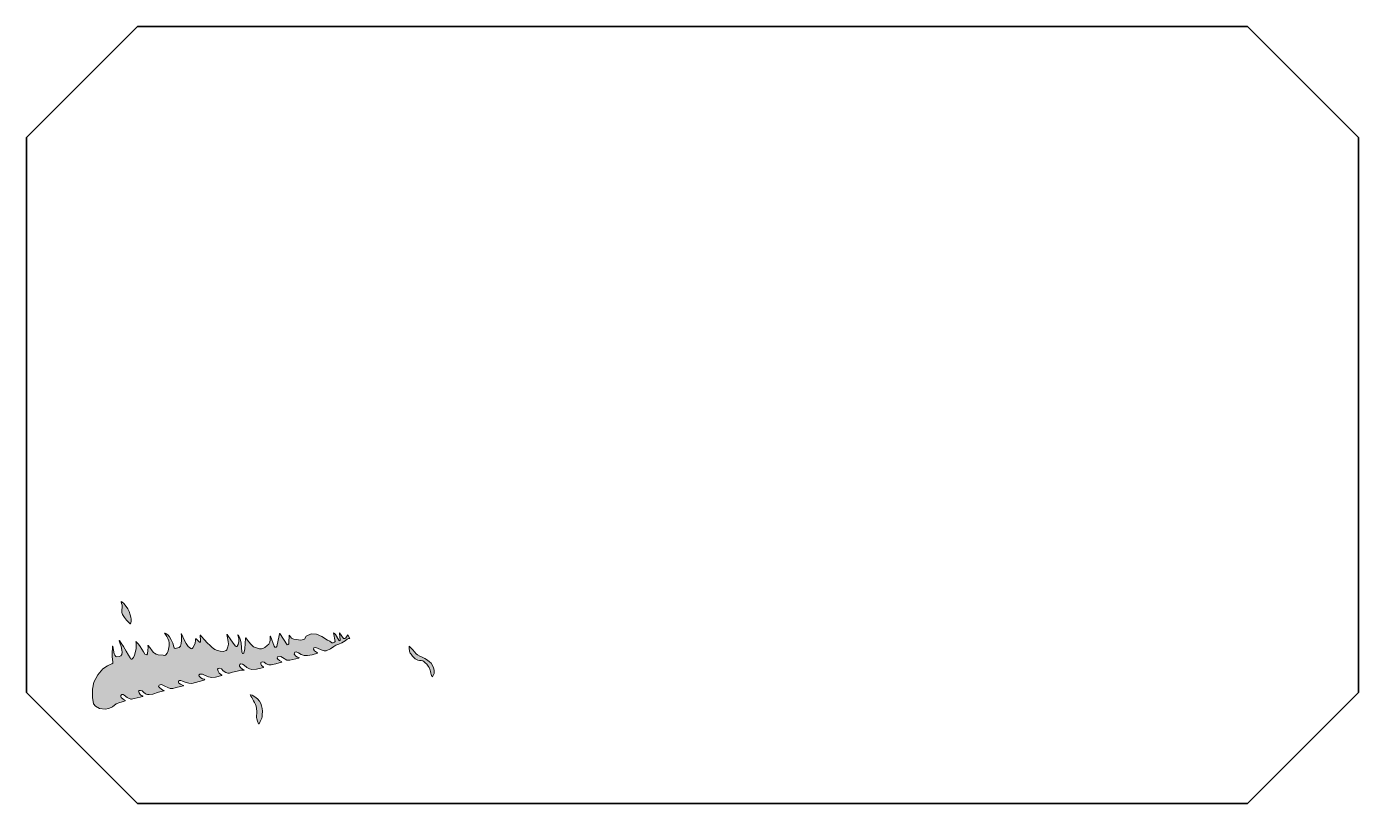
# Model space of a CAD drawing. Extents: x 6 to 143, y -103 to -23.
import ezdxf

# ---------------------------------------------------------------- set-up
doc = ezdxf.new("R2010")
doc.units = 0
doc.header["$MEASUREMENT"] = 0
doc.layers.add('EdgeTop', color=7, linetype='Continuous', lineweight=0)
doc.layers.add('VoidF-Flame', color=7, linetype='Continuous', lineweight=0)

msp = doc.modelspace()

# ---------------------------------------------------------------- hatches: boundary and pattern name
at = {"layer": 'VoidF-Flame', "true_color": 0xfff200, "transparency": 33554687}
h = msp.add_hatch(color=2, dxfattribs=at)
h.dxf.hatch_style = 2
h.paths.add_polyline_path([(16.39, -84.37), (16.01, -84), (15.78, -83.7), (15.59, -83.4), (15.52, -83.2), (15.51, -83.01), (15.53, -82.87), (15.55, -82.74), (15.55, -82.61), (15.54, -82.44), (15.5, -82.28), (15.44, -82.11), (15.45, -82.07), (15.51, -82.1), (15.72, -82.28), (15.96, -82.57), (16.12, -82.82), (16.27, -83.1), (16.39, -83.43), (16.46, -83.68), (16.49, -83.87), (16.47, -84.09), (16.44, -84.27), (16.42, -84.38)])
h = msp.add_hatch(color=2, dxfattribs=at)
h.dxf.hatch_style = 2
h.paths.add_polyline_path([(36.69, -86.04), (36.12, -85.68), (35.55, -85.44), (35.02, -85.41), (34.51, -85.63), (34.33, -85.96), (33.94, -86.05), (33.23, -85.94), (33.12, -85.92), (32.98, -85.83), (32.89, -85.71), (32.76, -85.52), (32.74, -85.53), (32.71, -86.31), (32.7, -86.43), (32.63, -86.51), (32.53, -86.52), (31.8, -85.36), (31.74, -85.36), (31.71, -85.58), (31.48, -86.7), (31.4, -86.76), (31.29, -86.78), (31.21, -86.68), (30.83, -85.65), (30.79, -85.65), (30.8, -86.02), (30.76, -86.27), (30.66, -86.46), (30.49, -86.61), (30.23, -86.81), (30.04, -86.91), (29.9, -86.95), (29.68, -86.94), (29.07, -86.72), (28.82, -86.5), (28.56, -86.2), (28.28, -85.8), (28.24, -85.83), (28.23, -86.39), (28.17, -86.94), (28.09, -87.38), (28.01, -87.41), (27.94, -87.41), (27.88, -87.24), (27.79, -86.35), (27.73, -86.06), (27.64, -85.75), (27.5, -85.51), (27.48, -85.53), (27.56, -85.89), (27.56, -86.18), (27.49, -86.5), (27.41, -86.67), (27.35, -86.69), (27.28, -86.7), (27.2, -86.62), (26.92, -86.27), (26.5, -85.68), (26.36, -85.48), (26.33, -85.48), (26.37, -85.62), (26.47, -86.17), (26.49, -86.45), (26.44, -86.73), (26.38, -86.93), (26.32, -87.06), (26.25, -87.11), (26.16, -87.16), (25.98, -87.2), (25.65, -87.19), (25.36, -87.12), (25.1, -87.02), (24.82, -86.8), (24.6, -86.6), (24.32, -86.32), (24.02, -86.02), (23.72, -85.68), (23.61, -85.52), (23.58, -85.52), (23.61, -86.1), (23.61, -86.22), (23.59, -86.25), (23.53, -86.25), (23.45, -86.18), (23.16, -85.9), (23.12, -85.9), (23.11, -86.07), (23.07, -86.34), (22.99, -86.52), (22.82, -86.85), (22.77, -86.91), (22.69, -86.94), (22.61, -86.91), (22.36, -86.7), (22.14, -86.4), (21.93, -86.01), (21.79, -85.69), (21.67, -85.4), (21.63, -85.39), (21.66, -85.59), (21.66, -86.07), (21.62, -86.38), (21.55, -86.65), (21.42, -86.79), (21.27, -86.85), (21.14, -86.88), (21, -86.89), (20.9, -86.85), (20.87, -86.72), (20.76, -86.34), (20.6, -86.02), (20.43, -85.72), (20.28, -85.54), (20.11, -85.4), (19.97, -85.33), (19.92, -85.32), (20, -85.46), (20.15, -85.67), (20.25, -85.88), (20.36, -86.12), (20.4, -86.31), (20.4, -86.62), (20.37, -86.82), (20.29, -87.15), (20.18, -87.38), (20.05, -87.57), (19.93, -87.63), (19.76, -87.61), (19.27, -87.55), (19.06, -87.48), (18.87, -87.39), (18.78, -87.31), (18.64, -87.13), (18.4, -86.8), (18.24, -86.61), (18.2, -86.61), (18.22, -86.82), (18.2, -87.08), (18.15, -87.44), (18.09, -87.55), (18.01, -87.54), (17.9, -87.49), (17.74, -87.24), (17.42, -86.71), (17.23, -86.47), (17.03, -86.25), (16.97, -86.19), (16.95, -86.19), (16.98, -86.34), (17, -86.6), (16.99, -86.91), (16.93, -87.22), (16.81, -87.6), (16.71, -87.82), (16.55, -88.01), (16.48, -88.02), (16.42, -87.98), (16.38, -87.87), (16.22, -87.59), (15.97, -87.18), (15.69, -86.7), (15.46, -86.34), (15.29, -86.09), (15.25, -86.1), (15.32, -86.31), (15.45, -86.71), (15.53, -87.09), (15.55, -87.3), (15.52, -87.52), (15.41, -87.65), (15.24, -87.73), (15.02, -87.76), (14.91, -87.72), (14.78, -87.61), (14.74, -87.46), (14.65, -87.08), (14.59, -86.68), (14.55, -86.67), (14.54, -86.82), (14.53, -87.37), (14.53, -87.73), (14.57, -88.04), (14.6, -88.29), (14.59, -88.42), (14.48, -88.5), (14.3, -88.56), (14.04, -88.69), (13.57, -89.01), (13.03, -89.61), (12.63, -90.37), (12.51, -91.1), (12.5, -91.97), (12.6, -92.59), (12.8, -92.85), (13.21, -93.09), (13.8, -93.14), (14.19, -93.08), (14.56, -92.9), (14.94, -92.62), (15.31, -92.48), (15.68, -92.36), (15.86, -92.31), (15.85, -92.25), (15.66, -92.14), (15.44, -91.96), (15.4, -91.87), (15.43, -91.76), (15.51, -91.66), (15.67, -91.66), (15.75, -91.72), (16.08, -91.95), (16.22, -92.03), (16.44, -92.14), (16.53, -92.14), (16.8, -92.06), (17.39, -91.92), (17.6, -91.86), (17.69, -91.84), (17.69, -91.8), (17.58, -91.75), (17.49, -91.72), (17.4, -91.63), (17.29, -91.48), (17.26, -91.36), (17.25, -91.26), (17.3, -91.22), (17.43, -91.22), (17.61, -91.25), (17.67, -91.33), (17.78, -91.45), (17.91, -91.54), (18.03, -91.6), (18.15, -91.64), (18.33, -91.66), (18.72, -91.6), (19.29, -91.42), (19.7, -91.31), (19.86, -91.28), (19.87, -91.24), (19.73, -91.19), (19.59, -91.11), (19.43, -90.97), (19.3, -90.83), (19.36, -90.67), (19.57, -90.6), (19.68, -90.66), (19.94, -90.79), (20.24, -90.93), (20.5, -91.02), (20.77, -91.03), (21.13, -90.93), (21.56, -90.82), (21.87, -90.74), (21.87, -90.71), (21.76, -90.68), (21.56, -90.58), (21.4, -90.47), (21.35, -90.38), (21.37, -90.26), (21.46, -90.21), (21.61, -90.21), (21.75, -90.28), (22.03, -90.39), (22.42, -90.49), (22.73, -90.5), (23.11, -90.4), (23.87, -90.19), (24.05, -90.14), (24.04, -90.11), (23.98, -90.08), (23.81, -90.02), (23.67, -89.93), (23.49, -89.77), (23.46, -89.66), (23.55, -89.54), (23.83, -89.56), (24.03, -89.67), (24.44, -89.84), (24.77, -89.89), (25.17, -89.85), (25.8, -89.68), (25.81, -89.64), (25.69, -89.56), (25.54, -89.43), (25.43, -89.25), (25.36, -89.04), (25.45, -88.96), (25.6, -88.93), (25.77, -89.01), (25.95, -89.21), (26.22, -89.37), (26.44, -89.44), (26.6, -89.43), (26.93, -89.36), (27.4, -89.23), (27.77, -89.15), (28.08, -89.14), (28.1, -89.11), (27.95, -89.03), (27.77, -88.89), (27.65, -88.71), (27.63, -88.62), (27.66, -88.55), (27.75, -88.49), (27.94, -88.53), (28.1, -88.62), (28.4, -88.85), (28.67, -89), (28.91, -89.08), (29.37, -89.03), (29.82, -88.92), (30.09, -88.85), (30.09, -88.81), (30.04, -88.77), (29.9, -88.66), (29.83, -88.49), (29.83, -88.35), (29.97, -88.29), (30.17, -88.33), (30.38, -88.48), (30.65, -88.58), (30.89, -88.59), (31.37, -88.47), (31.96, -88.32), (31.99, -88.28), (31.77, -88.14), (31.6, -88), (31.52, -87.89), (31.55, -87.78), (31.88, -87.74), (32.08, -87.84), (32.52, -88.12), (32.83, -88.12), (33.75, -87.89), (33.77, -87.85), (33.61, -87.79), (33.42, -87.68), (33.27, -87.49), (33.34, -87.3), (33.48, -87.25), (33.72, -87.36), (33.98, -87.53), (34.29, -87.62), (34.63, -87.62), (35.12, -87.55), (35.67, -87.39), (35.68, -87.36), (35.58, -87.28), (35.36, -87.14), (35.24, -86.98), (35.3, -86.83), (35.46, -86.79), (35.68, -86.88), (36.04, -87.05), (36.36, -87.15), (36.56, -87.13), (37.01, -86.94), (37.36, -86.7), (37.56, -86.57), (37.85, -86.46), (38.16, -86.32), (38.53, -86.1), (38.73, -85.96), (38.87, -85.89), (39.01, -85.87), (38.78, -85.49), (38.66, -85.71), (38.6, -85.8), (38.47, -85.86), (38.34, -85.86), (37.95, -85.3), (37.92, -85.34), (37.99, -86.04), (37.97, -86.09), (37.91, -86.11), (37.85, -86.06), (37.51, -85.48), (37.42, -85.36), (37.33, -85.3), (37.48, -86.18), (37.42, -86.27), (37.28, -86.32), (37.15, -86.31), (36.93, -86.16)])
h = msp.add_hatch(color=2, dxfattribs=at)
h.dxf.hatch_style = 2
h.paths.add_polyline_path([(47.5, -89.84), (47.68, -89.48), (47.69, -89.35), (47.67, -89.14), (47.61, -88.89), (47.52, -88.66), (47.37, -88.43), (47.21, -88.27), (46.99, -88.12), (46.73, -87.95), (46.44, -87.8), (46.19, -87.69), (45.97, -87.57), (45.84, -87.47), (45.67, -87.25), (45.5, -87.05), (45.36, -86.89), (45.1, -86.65), (45.11, -86.88), (45.14, -87.19), (45.22, -87.37), (45.3, -87.48), (45.44, -87.69), (45.59, -87.85), (45.72, -87.97), (45.86, -88.05), (46.01, -88.11), (46.17, -88.13), (46.34, -88.15), (46.5, -88.19), (46.63, -88.26), (46.76, -88.37), (46.91, -88.52), (47.06, -88.73), (47.17, -88.88), (47.27, -89.13), (47.31, -89.27), (47.35, -89.45), (47.38, -89.6), (47.41, -89.7)])
h = msp.add_hatch(color=2, dxfattribs=at)
h.dxf.hatch_style = 2
h.paths.add_polyline_path([(29.6, -94.66), (29.48, -94.39), (29.41, -94.16), (29.4, -94.02), (29.4, -93.81), (29.42, -93.6), (29.42, -93.39), (29.39, -93.08), (29.34, -92.85), (29.28, -92.69), (29.18, -92.47), (29.08, -92.29), (28.91, -91.97), (28.79, -91.8), (28.73, -91.69), (28.78, -91.68), (28.93, -91.73), (29.22, -91.89), (29.48, -92.1), (29.68, -92.33), (29.82, -92.57), (29.91, -92.81), (29.98, -93.09), (30, -93.36), (29.98, -93.75), (29.96, -93.95), (29.94, -94.08), (29.87, -94.22), (29.76, -94.44), (29.69, -94.58), (29.66, -94.66)])

# ---------------------------------------------------------------- linework, layer by layer
at = {"layer": 'EdgeTop', "color": 250, "lineweight": 35, "true_color": 0x231f20}
msp.add_lwpolyline([(142.86, -91.43), (142.86, -34.29), (131.43, -22.86), (17.14, -22.86), (5.71, -34.29), (5.71, -91.43), (17.14, -102.86), (131.43, -102.86)], close=True, dxfattribs=at)
at = {"layer": 'VoidF-Flame', "color": 43, "lineweight": 9, "true_color": 0xfbb040}
for points in [[(16.39, -84.37), (16.01, -84), (15.78, -83.7), (15.59, -83.4), (15.52, -83.2), (15.51, -83.01), (15.53, -82.87), (15.55, -82.74), (15.55, -82.61), (15.54, -82.44), (15.5, -82.28), (15.44, -82.11), (15.45, -82.07), (15.51, -82.1), (15.72, -82.28), (15.96, -82.57), (16.12, -82.82), (16.27, -83.1), (16.39, -83.43), (16.46, -83.68), (16.49, -83.87), (16.47, -84.09), (16.44, -84.27), (16.42, -84.38)], [(36.69, -86.04), (36.12, -85.68), (35.55, -85.44), (35.02, -85.41), (34.51, -85.63), (34.33, -85.96), (33.94, -86.05), (33.23, -85.94), (33.12, -85.92), (32.98, -85.83), (32.89, -85.71), (32.76, -85.52), (32.74, -85.53), (32.71, -86.31), (32.7, -86.43), (32.63, -86.51), (32.53, -86.52), (31.8, -85.36), (31.74, -85.36), (31.71, -85.58), (31.48, -86.7), (31.4, -86.76), (31.29, -86.78), (31.21, -86.68), (30.83, -85.65), (30.79, -85.65), (30.8, -86.02), (30.76, -86.27), (30.66, -86.46), (30.49, -86.61), (30.23, -86.81), (30.04, -86.91), (29.9, -86.95), (29.68, -86.94), (29.07, -86.72), (28.82, -86.5), (28.56, -86.2), (28.28, -85.8), (28.24, -85.83), (28.23, -86.39), (28.17, -86.94), (28.09, -87.38), (28.01, -87.41), (27.94, -87.41), (27.88, -87.24), (27.79, -86.35), (27.73, -86.06), (27.64, -85.75), (27.5, -85.51), (27.48, -85.53), (27.56, -85.89), (27.56, -86.18), (27.49, -86.5), (27.41, -86.67), (27.35, -86.69), (27.28, -86.7), (27.2, -86.62), (26.92, -86.27), (26.5, -85.68), (26.36, -85.48), (26.33, -85.48), (26.37, -85.62), (26.47, -86.17), (26.49, -86.45), (26.44, -86.73), (26.38, -86.93), (26.32, -87.06), (26.25, -87.11), (26.16, -87.16), (25.98, -87.2), (25.65, -87.19), (25.36, -87.12), (25.1, -87.02), (24.82, -86.8), (24.6, -86.6), (24.32, -86.32), (24.02, -86.02), (23.72, -85.68), (23.61, -85.52), (23.58, -85.52), (23.61, -86.1), (23.61, -86.22), (23.59, -86.25), (23.53, -86.25), (23.45, -86.18), (23.16, -85.9), (23.12, -85.9), (23.11, -86.07), (23.07, -86.34), (22.99, -86.52), (22.82, -86.85), (22.77, -86.91), (22.69, -86.94), (22.61, -86.91), (22.36, -86.7), (22.14, -86.4), (21.93, -86.01), (21.79, -85.69), (21.67, -85.4), (21.63, -85.39), (21.66, -85.59), (21.66, -86.07), (21.62, -86.38), (21.55, -86.65), (21.42, -86.79), (21.27, -86.85), (21.14, -86.88), (21, -86.89), (20.9, -86.85), (20.87, -86.72), (20.76, -86.34), (20.6, -86.02), (20.43, -85.72), (20.28, -85.54), (20.11, -85.4), (19.97, -85.33), (19.92, -85.32), (20, -85.46), (20.15, -85.67), (20.25, -85.88), (20.36, -86.12), (20.4, -86.31), (20.4, -86.62), (20.37, -86.82), (20.29, -87.15), (20.18, -87.38), (20.05, -87.57), (19.93, -87.63), (19.76, -87.61), (19.27, -87.55), (19.06, -87.48), (18.87, -87.39), (18.78, -87.31), (18.64, -87.13), (18.4, -86.8), (18.24, -86.61), (18.2, -86.61), (18.22, -86.82), (18.2, -87.08), (18.15, -87.44), (18.09, -87.55), (18.01, -87.54), (17.9, -87.49), (17.74, -87.24), (17.42, -86.71), (17.23, -86.47), (17.03, -86.25), (16.97, -86.19), (16.95, -86.19), (16.98, -86.34), (17, -86.6), (16.99, -86.91), (16.93, -87.22), (16.81, -87.6), (16.71, -87.82), (16.55, -88.01), (16.48, -88.02), (16.42, -87.98), (16.38, -87.87), (16.22, -87.59), (15.97, -87.18), (15.69, -86.7), (15.46, -86.34), (15.29, -86.09), (15.25, -86.1), (15.32, -86.31), (15.45, -86.71), (15.53, -87.09), (15.55, -87.3), (15.52, -87.52), (15.41, -87.65), (15.24, -87.73), (15.02, -87.76), (14.91, -87.72), (14.78, -87.61), (14.74, -87.46), (14.65, -87.08), (14.59, -86.68), (14.55, -86.67), (14.54, -86.82), (14.53, -87.37), (14.53, -87.73), (14.57, -88.04), (14.6, -88.29), (14.59, -88.42), (14.48, -88.5), (14.3, -88.56), (14.04, -88.69), (13.57, -89.01), (13.03, -89.61), (12.63, -90.37), (12.51, -91.1), (12.5, -91.97), (12.6, -92.59), (12.8, -92.85), (13.21, -93.09), (13.8, -93.14), (14.19, -93.08), (14.56, -92.9), (14.94, -92.62), (15.31, -92.48), (15.68, -92.36), (15.86, -92.31), (15.85, -92.25), (15.66, -92.14), (15.44, -91.96), (15.4, -91.87), (15.43, -91.76), (15.51, -91.66), (15.67, -91.66), (15.75, -91.72), (16.08, -91.95), (16.22, -92.03), (16.44, -92.14), (16.53, -92.14), (16.8, -92.06), (17.39, -91.92), (17.6, -91.86), (17.69, -91.84), (17.69, -91.8), (17.58, -91.75), (17.49, -91.72), (17.4, -91.63), (17.29, -91.48), (17.26, -91.36), (17.25, -91.26), (17.3, -91.22), (17.43, -91.22), (17.61, -91.25), (17.67, -91.33), (17.78, -91.45), (17.91, -91.54), (18.03, -91.6), (18.15, -91.64), (18.33, -91.66), (18.72, -91.6), (19.29, -91.42), (19.7, -91.31), (19.86, -91.28), (19.87, -91.24), (19.73, -91.19), (19.59, -91.11), (19.43, -90.97), (19.3, -90.83), (19.36, -90.67), (19.57, -90.6), (19.68, -90.66), (19.94, -90.79), (20.24, -90.93), (20.5, -91.02), (20.77, -91.03), (21.13, -90.93), (21.56, -90.82), (21.87, -90.74), (21.87, -90.71), (21.76, -90.68), (21.56, -90.58), (21.4, -90.47), (21.35, -90.38), (21.37, -90.26), (21.46, -90.21), (21.61, -90.21), (21.75, -90.28), (22.03, -90.39), (22.42, -90.49), (22.73, -90.5), (23.11, -90.4), (23.87, -90.19), (24.05, -90.14), (24.04, -90.11), (23.98, -90.08), (23.81, -90.02), (23.67, -89.93), (23.49, -89.77), (23.46, -89.66), (23.55, -89.54), (23.83, -89.56), (24.03, -89.67), (24.44, -89.84), (24.77, -89.89), (25.17, -89.85), (25.8, -89.68), (25.81, -89.64), (25.69, -89.56), (25.54, -89.43), (25.43, -89.25), (25.36, -89.04), (25.45, -88.96), (25.6, -88.93), (25.77, -89.01), (25.95, -89.21), (26.22, -89.37), (26.44, -89.44), (26.6, -89.43), (26.93, -89.36), (27.4, -89.23), (27.77, -89.15), (28.08, -89.14), (28.1, -89.11), (27.95, -89.03), (27.77, -88.89), (27.65, -88.71), (27.63, -88.62), (27.66, -88.55), (27.75, -88.49), (27.94, -88.53), (28.1, -88.62), (28.4, -88.85), (28.67, -89), (28.91, -89.08), (29.37, -89.03), (29.82, -88.92), (30.09, -88.85), (30.09, -88.81), (30.04, -88.77), (29.9, -88.66), (29.83, -88.49), (29.83, -88.35), (29.97, -88.29), (30.17, -88.33), (30.38, -88.48), (30.65, -88.58), (30.89, -88.59), (31.37, -88.47), (31.96, -88.32), (31.99, -88.28), (31.77, -88.14), (31.6, -88), (31.52, -87.89), (31.55, -87.78), (31.88, -87.74), (32.08, -87.84), (32.52, -88.12), (32.83, -88.12), (33.75, -87.89), (33.77, -87.85), (33.61, -87.79), (33.42, -87.68), (33.27, -87.49), (33.34, -87.3), (33.48, -87.25), (33.72, -87.36), (33.98, -87.53), (34.29, -87.62), (34.63, -87.62), (35.12, -87.55), (35.67, -87.39), (35.68, -87.36), (35.58, -87.28), (35.36, -87.14), (35.24, -86.98), (35.3, -86.83), (35.46, -86.79), (35.68, -86.88), (36.04, -87.05), (36.36, -87.15), (36.56, -87.13), (37.01, -86.94), (37.36, -86.7), (37.56, -86.57), (37.85, -86.46), (38.16, -86.32), (38.53, -86.1), (38.73, -85.96), (38.87, -85.89), (39.01, -85.87), (38.78, -85.49), (38.66, -85.71), (38.6, -85.8), (38.47, -85.86), (38.34, -85.86), (37.95, -85.3), (37.92, -85.34), (37.99, -86.04), (37.97, -86.09), (37.91, -86.11), (37.85, -86.06), (37.51, -85.48), (37.42, -85.36), (37.33, -85.3), (37.48, -86.18), (37.42, -86.27), (37.28, -86.32), (37.15, -86.31), (36.93, -86.16)], [(47.5, -89.84), (47.68, -89.48), (47.69, -89.35), (47.67, -89.14), (47.61, -88.89), (47.52, -88.66), (47.37, -88.43), (47.21, -88.27), (46.99, -88.12), (46.73, -87.95), (46.44, -87.8), (46.19, -87.69), (45.97, -87.57), (45.84, -87.47), (45.67, -87.25), (45.5, -87.05), (45.36, -86.89), (45.1, -86.65), (45.11, -86.88), (45.14, -87.19), (45.22, -87.37), (45.3, -87.48), (45.44, -87.69), (45.59, -87.85), (45.72, -87.97), (45.86, -88.05), (46.01, -88.11), (46.17, -88.13), (46.34, -88.15), (46.5, -88.19), (46.63, -88.26), (46.76, -88.37), (46.91, -88.52), (47.06, -88.73), (47.17, -88.88), (47.27, -89.13), (47.31, -89.27), (47.35, -89.45), (47.38, -89.6), (47.41, -89.7)], [(29.6, -94.66), (29.48, -94.39), (29.41, -94.16), (29.4, -94.02), (29.4, -93.81), (29.42, -93.6), (29.42, -93.39), (29.39, -93.08), (29.34, -92.85), (29.28, -92.69), (29.18, -92.47), (29.08, -92.29), (28.91, -91.97), (28.79, -91.8), (28.73, -91.69), (28.78, -91.68), (28.93, -91.73), (29.22, -91.89), (29.48, -92.1), (29.68, -92.33), (29.82, -92.57), (29.91, -92.81), (29.98, -93.09), (30, -93.36), (29.98, -93.75), (29.96, -93.95), (29.94, -94.08), (29.87, -94.22), (29.76, -94.44), (29.69, -94.58), (29.66, -94.66)]]:
    msp.add_lwpolyline(points, close=True, dxfattribs=at)

doc.saveas('drawing.dxf')
